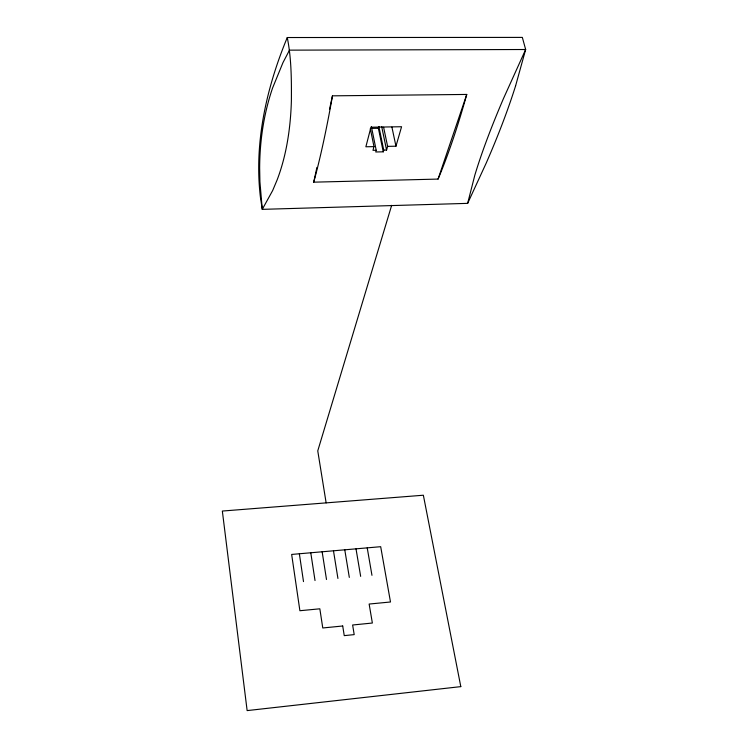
<?xml version="1.0" encoding="UTF-8"?>
<svg xmlns="http://www.w3.org/2000/svg" width="748" height="748" viewBox="0 0 748 748"><rect width="100%" height="100%" fill="white"/><g stroke="black" fill="none" stroke-linecap="round" stroke-linejoin="round"><path stroke-width="1.12" d="M332.458 95.838L331.663 100.41A716.958 99.045 -89.2 0 1 314.553 179.146L313.711 182.166L438.066 179.081L439.338 176.107A700.708 139.605 -87.3 0 0 465.518 98.914L466.752 94.444L332.458 95.838L329.494 109.47M313.711 182.166L316.918 167.402M467.65 203.363L474.812 175.247A475.635 74.304 -58.2 0 1 503.498 98.493L525.657 49.508L522.338 37.4L287.269 37.531A759.117 393.513 -26.8 0 0 260.491 197.771L262.277 209.356L467.65 203.363L486.275 162.942A636.305 169.824 -52.3 0 0 515.596 85.861M383.257 151.825L378.394 128.273L378.862 126.543L383.733 150.114L383.257 151.825L375.739 151.975L376.207 150.264L371.391 126.655M370.316 128.591L373.981 146.627L372.99 150.329L376.207 150.264M383.733 150.114L386.566 150.058L387.604 146.365L383.612 127.254M387.604 146.365L395.963 146.206L401.573 126.73L370.952 127.216L365.875 146.776L373.981 146.627M391.671 205.317L317.76 450.876L326.137 502.88M515.596 85.861L525.657 49.508L289.485 50.144L282.987 62.589L272.562 88.049A573.651 352.112 31.7 0 0 259.649 167.991L259.911 181.699L262.277 209.356L272.655 190.544L277.078 180.053A562.187 249.767 55.5 0 0 291.383 100.858C291.533 79.709 291.44 58.344 287.269 37.531M438.066 179.081L466.752 94.444M370.943 128.394L378.394 128.273M391.915 127.123L395.963 146.206M381.667 126.496L386.566 150.058M367.221 547.863L371.962 575.324M356.011 548.845L360.658 576.362M344.772 549.817L349.316 577.4M333.477 550.799L337.928 578.447M322.145 551.781L326.493 579.494M310.775 552.772L315.02 580.542M299.359 553.763L303.501 581.598M460.805 686.627L247.139 710.6L222.343 511.052L423.359 495.223L460.805 686.627M342.715 625.992L322.771 627.974L319.835 608.807L299.892 610.723L291.655 554.436L380.685 546.695L390.493 601.99L369.138 604.047L372.364 623.028L352.626 625.001L354.197 634.622L344.248 635.632L342.715 625.992"/></g></svg>
